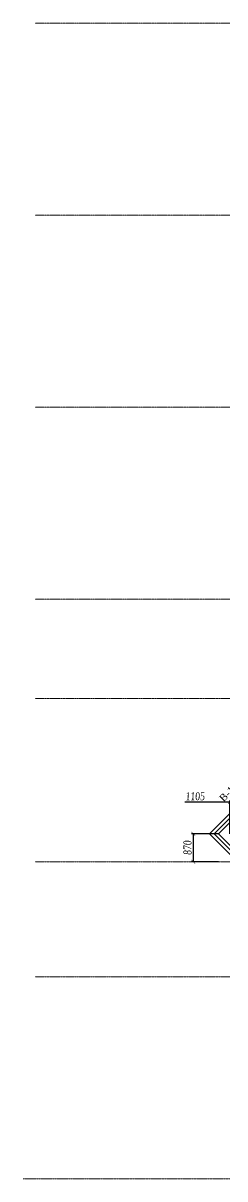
# Model space of a CAD drawing. Header units: inches. Extents: x -407541 to 6688123, y -998590 to 1205599.
# Drawn here: x 157128 to 163442, y 212826 to 248937 of the extents above; entities that cross this region are included whole.
import ezdxf

# ---------------------------------------------------------------- set-up
doc = ezdxf.new("R2010")
doc.units = ezdxf.units.IN
doc.header["$MEASUREMENT"] = 0
doc.linetypes.add('ACAD_ISO04W100', pattern=[30, 24, -3, 0, -3])
for name, color, linetype, lineweight in [('ведомость витражей', 224, 'Continuous', 13), ('ВИТРАЖ', 145, 'Continuous', 9), ('Оси', 254, 'ACAD_ISO04W100', 5), ('размер внутр', 142, 'Continuous', 5), ('Цоколь', 21, 'Continuous', 30)]:
    doc.layers.add(name, color=color, linetype=linetype, lineweight=lineweight)
doc.styles.add('STYLE2', font='times.ttf', dxfattribs={"width": 0.8, "oblique": 3})
doc.styles.add('Times', font='times.ttf')
doc.dimstyles.new('vnytren', dxfattribs={"dimtxt": 250, "dimasz": 120, "dimexe": 50, "dimexo": 0, "dimgap": 50, "dimtad": 1, "dimdec": 0, "dimzin": 0, "dimdsep": 46, "dimtxsty": 'STYLE2', "dimblk": 'ARCHTICK', "dimcen": 0, "dimadec": 0, "dimazin": 0, "dimtfac": 1, "dimtdec": 0, "dimtmove": 1, "dimatfit": 2, "dimldrblk": 'DOT', "dimfxl": 1, "dimtolj": 1, "dimtzin": 0, "dimarcsym": 0})

# ---------------------------------------------------------------- blocks, each defined once
blk = doc.blocks.new('_ARCHTICK')
at = {"color": 0, "linetype": 'ByBlock', "const_width": 0.15}
blk.add_lwpolyline([(-0.5, -0.5), (0.5, 0.5)], dxfattribs=at)
blk = doc.blocks.new('*D3286')
at = {"layer": 'размер внутр', "color": 0, "lineweight": -2, "ltscale": 0.1, "transparency": 16777216}
for p, q in [((163244, 223608), (162401, 223608)), ((162451, 223608), (162451, 222737)), ((163244, 222737), (162401, 222737))]:
    blk.add_line(p, q, dxfattribs=at)
at = {"layer": 'размер внутр', "color": 0, "lineweight": -2, "ltscale": 0.1, "transparency": 16777216, "xscale": 120, "yscale": 120, "zscale": 120}
for p, rotation in [((162451, 223608), 90), ((162451, 222737), 270)]:
    blk.add_blockref('_ARCHTICK', p, dxfattribs=dict(at, rotation=rotation))
at = {"layer": 'размер внутр', "color": 0, "ltscale": 0.1, "transparency": 16777216, "insert": (162273, 223172), "char_height": 250, "attachment_point": 5, "rotation": 90, "style": 'STYLE2'}
blk.add_mtext('\\A1;870', dxfattribs=at)
blk = doc.blocks.new('_Dot')
at = {"color": 0, "linetype": 'ByBlock', "lineweight": -2}
blk.add_line((-0.5, 0), (-1, 0), dxfattribs=at)
at = {"color": 0, "linetype": 'ByBlock', "const_width": 0.5}
blk.add_lwpolyline([(-0.25, 0, 1), (0.25, 0, 1)], format="xyb", close=True, dxfattribs=at)
blk = doc.blocks.new('*D3290')
at = {"layer": 'размер внутр', "color": 0, "lineweight": -2, "ltscale": 0.1, "transparency": 16777216}
for p, q in [((163598, 223609), (163598, 224653)), ((164703, 223609), (164703, 224653)), ((162183, 224603), (163598, 224603)), ((163598, 224603), (164703, 224603))]:
    blk.add_line(p, q, dxfattribs=at)
at = {"layer": 'размер внутр', "color": 0, "lineweight": -2, "ltscale": 0.1, "transparency": 16777216, "xscale": 120, "yscale": 120, "zscale": 120, "rotation": 180}
blk.add_blockref('_ARCHTICK', (163598, 224603), dxfattribs=at)
at = {"layer": 'размер внутр', "color": 0, "lineweight": -2, "ltscale": 0.1, "transparency": 16777216, "xscale": 120, "yscale": 120, "zscale": 120}
blk.add_blockref('_ARCHTICK', (164703, 224603), dxfattribs=at)
at = {"layer": 'размер внутр', "color": 0, "ltscale": 0.1, "transparency": 16777216, "insert": (162508, 224780), "char_height": 250, "attachment_point": 5, "style": 'STYLE2'}
blk.add_mtext('\\A1;1105', dxfattribs=at)

msp = doc.modelspace()

# ---------------------------------------------------------------- linework, layer by layer
at = {"layer": 'ВИТРАЖ', "ltscale": 0.1}
for p, q in [((164503.4, 225152.1), (162960.9, 223609.6)), ((164503.4, 225152.1), (162960.9, 223609.6)), ((164545.3, 225052.5), (163102.4, 223609.6)), ((164545.3, 225052.5), (163102.4, 223609.6)), ((164753.4, 225119.3), (163244.1, 223609.9)), ((163102.4, 223609.6), (163851.7, 222860.3)), ((163243.8, 223609.6), (169177, 217676.4))]:
    msp.add_line(p, q, dxfattribs=at)
for points in [[(164753.4, 225119.3), (163244.1, 223609.9), (167809.7, 219043.7)], [(162960.9, 223609.6), (168976.9, 217593.7)], [(162960.9, 223609.6), (169094.2, 217476.4), (170687.6, 217476.4)], [(163102.4, 223609.6), (163851.7, 222860.3)], [(163102.4, 223609.6), (163851.7, 222860.3)]]:
    msp.add_lwpolyline(points, dxfattribs=at)
at = {"layer": 'Оси', "ltscale": 0.3}
for p, q in [((157503.2, 248937.2), (192303.2, 248937.2)), ((157503.2, 242937.2), (192303.2, 242937.2)), ((157503.2, 236937.2), (192303.2, 236937.2)), ((157503.2, 230937.2), (192303.2, 230937.2)), ((157503.2, 227837.2), (192303.2, 227837.2)), ((157503.2, 222737.2), (192303.2, 222737.2)), ((157503.2, 219137.2), (192303.2, 219137.2)), ((191811.6, 212826), (157128, 212826))]:
    msp.add_line(p, q, dxfattribs=at)
at = {"layer": 'Цоколь', "ltscale": 0.1}
msp.add_lwpolyline([(164753.4, 225117.3), (164503.3, 225117.3), (164503.4, 224869.3), (163244.8, 223609.2), (163922.4, 222931), (164099.2, 223107.8)], dxfattribs=at)

# ---------------------------------------------------------------- texts
at = {"layer": 'ведомость витражей', "style": 'Times'}
msp.add_text('В-13', height=226.8, rotation=45.00269, dxfattribs=at).set_placement((163399.6, 224589.3))

# ---------------------------------------------------------------- dimensions: what is measured, and where the dimension line sits
at = {"layer": 'размер внутр', "ltscale": 0.1}
dim = msp.add_linear_dim(base=(164703.2437, 224602.9672), p1=(163597.7483, 223609.2236), p2=(164703.2437, 223609.2236), dimstyle='vnytren', dxfattribs=at)
dim.commit()
dim.dimension.update_dxf_attribs({"geometry": '*D3290', "text_midpoint": (162507.6928, 224780.1302), "dimtype": 160})
dim = msp.add_linear_dim(base=(162450.6, 222737.2), p1=(163243.9, 223607.5), p2=(163243.9, 222737.2), angle=90, dimstyle='vnytren', dxfattribs=at)
dim.commit()
dim.dimension.update_dxf_attribs({"geometry": '*D3286', "text_midpoint": (162273.1, 223172.4)})

doc.saveas('drawing.dxf')
